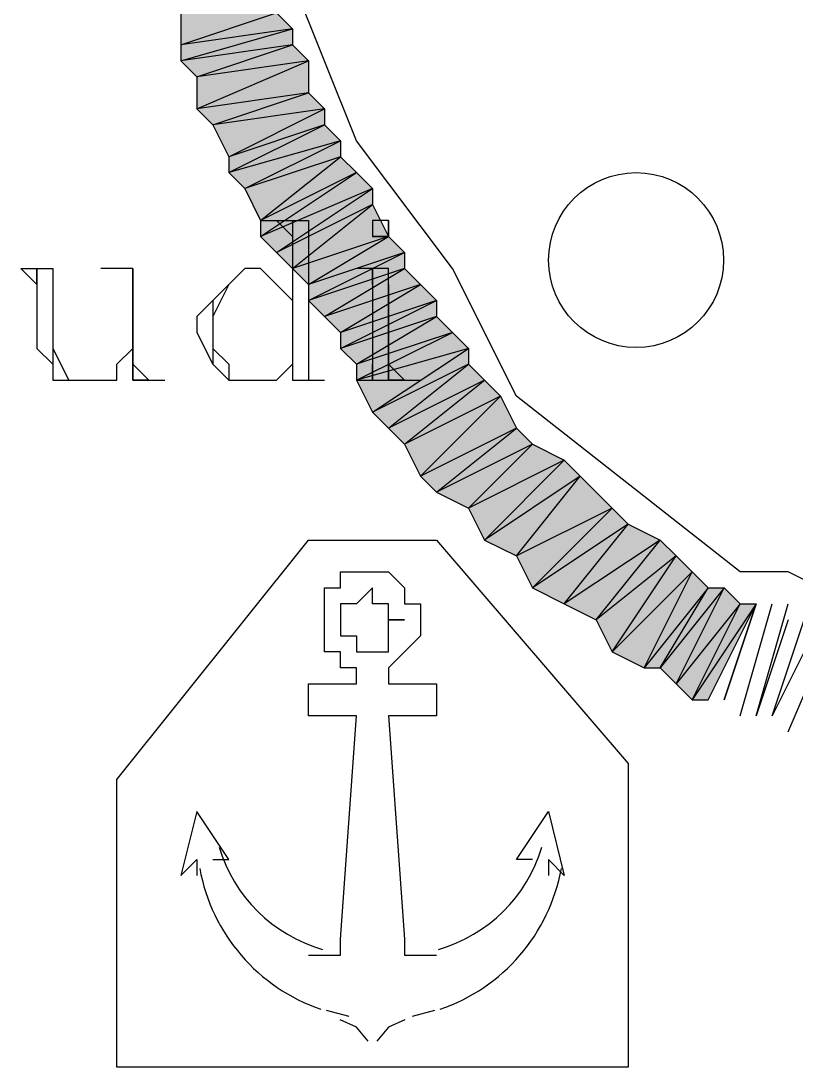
# Model space of a CAD drawing. Header units: millimetres. Extents: x 658 to 813, y 806 to 883.
# Drawn here: x 789.1531 to 789.3005, y 864.6429 to 864.8421 of the extents above; entities that cross this region are included whole.
import ezdxf

# ---------------------------------------------------------------- set-up
doc = ezdxf.new("R2010")
doc.units = ezdxf.units.MM
doc.header["$LTSCALE"] = 0.1
doc.linetypes.add('atContinuous2', pattern=[0])
for name, color, linetype in [('PANTAI', 7, 'Continuous'), ('pantai1', 7, 'Continuous'), ('SYMBOL', 7, 'Continuous'), ('TEXT', 8, 'Continuous'), ('zat_Mask_solid', 7, 'Continuous')]:
    doc.layers.add(name, color=color, linetype=linetype)

msp = doc.modelspace()

# ---------------------------------------------------------------- hatches: boundary and pattern name
at = {"layer": 'pantai1'}
h = msp.add_hatch(color=7, dxfattribs=at)
h.paths.add_polyline_path([(789.2047383514657, 864.840539268001), (789.1834579763115, 864.8374992144085), (789.2016982978723, 864.8435793215962)])
h.paths.add_polyline_path([(789.1834579763115, 864.8374992144085), (789.2016982978723, 864.8435793215962), (789.1834579763115, 864.8435793215962)], flags=17)
h = msp.add_hatch(color=7, dxfattribs=at)
h.paths.add_polyline_path([(789.2047383514657, 864.8374992144085), (789.1834579763115, 864.8344591608142), (789.2047383514657, 864.840539268001)], flags=17)
h.paths.add_polyline_path([(789.1834579763115, 864.8344591608142), (789.2047383514657, 864.840539268001), (789.1834579763115, 864.8374992144085)], flags=17)
h = msp.add_hatch(color=7, dxfattribs=at)
h.paths.add_polyline_path([(789.2077784050591, 864.8283790536274), (789.1864980299049, 864.825339000034), (789.2077784050591, 864.8344591608142)], flags=17)
h.paths.add_polyline_path([(789.1864980299049, 864.825339000034), (789.2077784050591, 864.8344591608142), (789.1864980299049, 864.8314191072217)], flags=17)
h = msp.add_hatch(color=7, dxfattribs=at)
h.paths.add_polyline_path([(789.2108184586525, 864.8222989464406), (789.1925781370917, 864.8162188392538), (789.2108184586525, 864.825339000034)], flags=17)
h.paths.add_polyline_path([(789.1925781370917, 864.8162188392538), (789.2108184586525, 864.825339000034), (789.1895380834983, 864.8222989464406)])
h = msp.add_hatch(color=7, dxfattribs=at)
h.paths.add_polyline_path([(789.2138585122459, 864.8192588928472), (789.1925781370917, 864.8131787856613), (789.2108184586525, 864.8222989464406)])
h.paths.add_polyline_path([(789.1925781370917, 864.8131787856613), (789.2108184586525, 864.8222989464406), (789.1925781370917, 864.8162188392538)], flags=17)
h = msp.add_hatch(color=7, dxfattribs=at)
h.paths.add_polyline_path([(789.2138585122459, 864.8162188392538), (789.1956181906851, 864.810138732067), (789.2138585122459, 864.8192588928472)], flags=17)
h.paths.add_polyline_path([(789.1956181906851, 864.810138732067), (789.2138585122459, 864.8192588928472), (789.1925781370917, 864.8131787856613)])
h = msp.add_hatch(color=7, dxfattribs=at)
h.paths.add_polyline_path([(789.2199386194327, 864.810138732067), (789.1986582442789, 864.8010185712868), (789.2168985658393, 864.8131787856613)])
h.paths.add_polyline_path([(789.1986582442789, 864.8010185712868), (789.2168985658393, 864.8131787856613), (789.1986582442789, 864.8040586248802)], flags=17)
h = msp.add_hatch(color=7, dxfattribs=at)
h.paths.add_polyline_path([(789.2199386194327, 864.8070986784736), (789.2016982978723, 864.7979785176925), (789.2199386194327, 864.810138732067)], flags=17)
h.paths.add_polyline_path([(789.2016982978723, 864.7979785176925), (789.2199386194327, 864.810138732067), (789.1986582442789, 864.8010185712868)])
h = msp.add_hatch(color=7, dxfattribs=at)
h.paths.add_polyline_path([(789.2260187266199, 864.7949384640991), (789.2077784050591, 864.7888583569132), (789.2260187266199, 864.7979785176925)], flags=17)
h.paths.add_polyline_path([(789.2077784050591, 864.7888583569132), (789.2260187266199, 864.7979785176925), (789.2077784050591, 864.7918984105057)], flags=17)
h = msp.add_hatch(color=7, dxfattribs=at)
h.paths.add_polyline_path([(789.2320988338067, 864.7858183033189), (789.2138585122459, 864.7797381961321), (789.2320988338067, 864.7888583569132)], flags=17)
h.paths.add_polyline_path([(789.2138585122459, 864.7797381961321), (789.2320988338067, 864.7888583569132), (789.2138585122459, 864.7827782497255)], flags=17)
h = msp.add_hatch(color=7, dxfattribs=at)
h.paths.add_polyline_path([(789.2381789409935, 864.7797381961321), (789.2168985658393, 864.7736580889454), (789.2351388874006, 864.7827782497255)])
h.paths.add_polyline_path([(789.2168985658393, 864.7736580889454), (789.2351388874006, 864.7827782497255), (789.2168985658393, 864.7766981425387)], flags=17)
h = msp.add_hatch(color=7, dxfattribs=at)
h.paths.add_polyline_path([(789.2381789409935, 864.7766981425387), (789.2199386194327, 864.7675779817586), (789.2381789409935, 864.7797381961321)], flags=17)
h.paths.add_polyline_path([(789.2199386194327, 864.7675779817586), (789.2381789409935, 864.7797381961321), (789.2168985658393, 864.7736580889454)])
h = msp.add_hatch(color=7, dxfattribs=at)
h.paths.add_polyline_path([(789.2746595841156, 864.7189371242633), (789.2837797448958, 864.7341373922303), (789.2716195305218, 864.7189371242633)], flags=17)
h.paths.add_polyline_path([(789.2837797448958, 864.7341373922303), (789.2716195305218, 864.7189371242633), (789.2807396913024, 864.7371774458237)])
h = msp.add_hatch(color=7, dxfattribs=at)
h.paths.add_polyline_path([(789.277699637709, 864.7158970706699), (789.2868197984892, 864.7341373922303), (789.2746595841156, 864.7189371242633)])
h.paths.add_polyline_path([(789.2868197984892, 864.7341373922303), (789.2746595841156, 864.7189371242633), (789.2837797448958, 864.7341373922303)], flags=17)
h = msp.add_hatch(color=7, dxfattribs=at)
h.paths.add_polyline_path([(789.2837797448958, 864.7128570170765), (789.292899905676, 864.7310973386378), (789.2807396913024, 864.7128570170765)], flags=17)
h.paths.add_polyline_path([(789.292899905676, 864.7310973386378), (789.2807396913024, 864.7128570170765), (789.2898598520826, 864.7310973386378)], flags=17)
at = {"layer": 'zat_Mask_solid'}
for points in [[(789.1864980299049, 864.8314191072217), (789.2047383514657, 864.8374992144085), (789.1834579763115, 864.8344591608142)], [(789.2077784050591, 864.8344591608142), (789.1864980299049, 864.8314191072217), (789.2047383514657, 864.8374992144085)], [(789.1895380834983, 864.8222989464406), (789.2077784050591, 864.8283790536274), (789.1864980299049, 864.825339000034)], [(789.2108184586525, 864.825339000034), (789.1895380834983, 864.8222989464406), (789.2077784050591, 864.8283790536274)], [(789.1986582442789, 864.8040586248802), (789.2138585122459, 864.8162188392538), (789.1956181906851, 864.810138732067)], [(789.2168985658393, 864.8131787856613), (789.1986582442789, 864.8040586248802), (789.2138585122459, 864.8162188392538)], [(789.2047383514657, 864.7949384640991), (789.2199386194327, 864.8070986784736), (789.2016982978723, 864.7979785176925)], [(789.2229786730265, 864.8010185712868), (789.2047383514657, 864.7949384640991), (789.2199386194327, 864.8070986784736)], [(789.2077784050591, 864.7918984105057), (789.2229786730265, 864.8010185712868), (789.2047383514657, 864.7949384640991)], [(789.2260187266199, 864.7979785176925), (789.2077784050591, 864.7918984105057), (789.2229786730265, 864.8010185712868)], [(789.2108184586525, 864.7858183033189), (789.2260187266199, 864.7949384640991), (789.2077784050591, 864.7888583569132)], [(789.2290587802133, 864.7918984105057), (789.2108184586525, 864.7858183033189), (789.2260187266199, 864.7949384640991)], [(789.2138585122459, 864.7827782497255), (789.2290587802133, 864.7918984105057), (789.2108184586525, 864.7858183033189)], [(789.2320988338067, 864.7888583569132), (789.2138585122459, 864.7827782497255), (789.2290587802133, 864.7918984105057)], [(789.2168985658393, 864.7766981425387), (789.2320988338067, 864.7858183033189), (789.2138585122459, 864.7797381961321)], [(789.2351388874006, 864.7827782497255), (789.2168985658393, 864.7766981425387), (789.2320988338067, 864.7858183033189)], [(789.2229786730265, 864.7645379281652), (789.2381789409935, 864.7766981425387), (789.2199386194327, 864.7675779817586)], [(789.2412189945874, 864.7736580889454), (789.2229786730265, 864.7645379281652), (789.2381789409935, 864.7766981425387)], [(789.2260187266199, 864.7614978745718), (789.2412189945874, 864.7736580889454), (789.2229786730265, 864.7645379281652)], [(789.2442590481808, 864.770618035352), (789.2260187266199, 864.7614978745718), (789.2412189945874, 864.7736580889454)], [(789.2290587802133, 864.755417767385), (789.2442590481808, 864.770618035352), (789.2260187266199, 864.7614978745718)], [(789.2472991017742, 864.7645379281652), (789.2290587802133, 864.755417767385), (789.2442590481808, 864.770618035352)], [(789.2320988338067, 864.7523777137907), (789.2472991017742, 864.7645379281652), (789.2290587802133, 864.755417767385)], [(789.2503391553676, 864.7614978745718), (789.2320988338067, 864.7523777137907), (789.2472991017742, 864.7645379281652)], [(789.2381789409935, 864.7493376601982), (789.2503391553676, 864.7614978745718), (789.2320988338067, 864.7523777137907)], [(789.2564192625543, 864.7584578209784), (789.2381789409935, 864.7493376601982), (789.2503391553676, 864.7614978745718)], [(789.2412189945874, 864.7432575530114), (789.2564192625543, 864.7584578209784), (789.2381789409935, 864.7493376601982)], [(789.2594593161477, 864.755417767385), (789.2412189945874, 864.7432575530114), (789.2564192625543, 864.7584578209784)], [(789.2472991017742, 864.7402174994162), (789.2594593161477, 864.755417767385), (789.2412189945874, 864.7432575530114)], [(789.265539423335, 864.7493376601982), (789.2472991017742, 864.7402174994162), (789.2594593161477, 864.755417767385)], [(789.2503391553676, 864.7341373922303), (789.265539423335, 864.7493376601982), (789.2472991017742, 864.7402174994162)], [(789.2685794769284, 864.7462976066039), (789.2503391553676, 864.7341373922303), (789.265539423335, 864.7493376601982)], [(789.2564192625543, 864.7310973386378), (789.2685794769284, 864.7462976066039), (789.2503391553676, 864.7341373922303)], [(789.2746595841156, 864.7432575530114), (789.2564192625543, 864.7310973386378), (789.2685794769284, 864.7462976066039)], [(789.2624993697416, 864.7280572850435), (789.2746595841156, 864.7432575530114), (789.2564192625543, 864.7310973386378)], [(789.277699637709, 864.7402174994162), (789.2624993697416, 864.7280572850435), (789.2746595841156, 864.7432575530114)], [(789.265539423335, 864.7219771778558), (789.277699637709, 864.7402174994162), (789.2624993697416, 864.7280572850435)], [(789.2807396913024, 864.7371774458237), (789.265539423335, 864.7219771778558), (789.277699637709, 864.7402174994162)], [(789.2716195305218, 864.7189371242633), (789.2807396913024, 864.7371774458237), (789.265539423335, 864.7219771778558)], [(789.2898598520826, 864.7310973386378), (789.277699637709, 864.7158970706699), (789.2868197984892, 864.7341373922303)], [(789.2807396913024, 864.7128570170765), (789.2898598520826, 864.7310973386378), (789.277699637709, 864.7158970706699)]]:
    msp.add_hatch(color=7, dxfattribs=at).paths.add_polyline_path(points)

# ---------------------------------------------------------------- linework, layer by layer
at = {"layer": 'PANTAI', "color": 7}
msp.add_lwpolyline([(789.3841015134801, 864.8618196431565), (789.387141567074, 864.8314191072217), (789.3901816206674, 864.825339000034), (789.3932216742603, 864.8192588928472), (789.3962617278542, 864.8070986784736), (789.4053818886343, 864.8010185712868), (789.4175421030084, 864.7797381961321), (789.4145020494145, 864.770618035352), (789.426662263789, 864.7432575530114), (789.4388224781626, 864.7371774458237), (789.4388224781626, 864.7280572850435), (789.4297023173824, 864.7189371242633), (789.4114619958216, 864.7128570170765), (789.4053818886343, 864.7067769098888), (789.3810614598867, 864.7067769098888), (789.3172203344241, 864.7280572850435), (789.2989800128632, 864.7371774458237), (789.2898598520826, 864.7371774458237), (789.2472991017742, 864.770618035352), (789.2351388874006, 864.7949384640991), (789.2168985658393, 864.8192588928472), (789.2047383514657, 864.849659428783)], dxfattribs=at)
at = {"layer": 'pantai1', "color": 7}
for points in [[(789.2047383514657, 864.840539268001), (789.1834579763115, 864.8374992144085), (789.2016982978723, 864.8435793215962), (789.2047383514657, 864.840539268001)], [(789.1834579763115, 864.8374992144085), (789.2016982978723, 864.8435793215962), (789.1834579763115, 864.8435793215962), (789.1834579763115, 864.8374992144085)], [(789.2047383514657, 864.8374992144085), (789.1834579763115, 864.8344591608142), (789.2047383514657, 864.840539268001), (789.2047383514657, 864.8374992144085)], [(789.1834579763115, 864.8344591608142), (789.2047383514657, 864.840539268001), (789.1834579763115, 864.8374992144085), (789.1834579763115, 864.8344591608142)], [(789.1864980299049, 864.8314191072217), (789.2047383514657, 864.8374992144085), (789.1834579763115, 864.8344591608142), (789.1864980299049, 864.8314191072217)], [(789.2077784050591, 864.8344591608142), (789.1864980299049, 864.8314191072217), (789.2047383514657, 864.8374992144085), (789.2077784050591, 864.8344591608142)], [(789.2077784050591, 864.8283790536274), (789.1864980299049, 864.825339000034), (789.2077784050591, 864.8344591608142), (789.2077784050591, 864.8283790536274)], [(789.1864980299049, 864.825339000034), (789.2077784050591, 864.8344591608142), (789.1864980299049, 864.8314191072217), (789.1864980299049, 864.825339000034)], [(789.1895380834983, 864.8222989464406), (789.2077784050591, 864.8283790536274), (789.1864980299049, 864.825339000034), (789.1895380834983, 864.8222989464406)], [(789.2108184586525, 864.825339000034), (789.1895380834983, 864.8222989464406), (789.2077784050591, 864.8283790536274), (789.2108184586525, 864.825339000034)], [(789.1925781370917, 864.8162188392538), (789.2108184586525, 864.825339000034), (789.1895380834983, 864.8222989464406), (789.1925781370917, 864.8162188392538)], [(789.2108184586525, 864.8222989464406), (789.1925781370917, 864.8162188392538), (789.2108184586525, 864.825339000034), (789.2108184586525, 864.8222989464406)], [(789.2138585122459, 864.8192588928472), (789.1925781370917, 864.8131787856613), (789.2108184586525, 864.8222989464406), (789.2138585122459, 864.8192588928472)], [(789.1925781370917, 864.8131787856613), (789.2108184586525, 864.8222989464406), (789.1925781370917, 864.8162188392538), (789.1925781370917, 864.8131787856613)], [(789.1956181906851, 864.810138732067), (789.2138585122459, 864.8192588928472), (789.1925781370917, 864.8131787856613), (789.1956181906851, 864.810138732067)], [(789.2138585122459, 864.8162188392538), (789.1956181906851, 864.810138732067), (789.2138585122459, 864.8192588928472), (789.2138585122459, 864.8162188392538)], [(789.1986582442789, 864.8040586248802), (789.2138585122459, 864.8162188392538), (789.1956181906851, 864.810138732067), (789.1986582442789, 864.8040586248802)], [(789.2168985658393, 864.8131787856613), (789.1986582442789, 864.8040586248802), (789.2138585122459, 864.8162188392538), (789.2168985658393, 864.8131787856613)], [(789.2199386194327, 864.810138732067), (789.1986582442789, 864.8010185712868), (789.2168985658393, 864.8131787856613), (789.2199386194327, 864.810138732067)], [(789.1986582442789, 864.8010185712868), (789.2168985658393, 864.8131787856613), (789.1986582442789, 864.8040586248802), (789.1986582442789, 864.8010185712868)], [(789.2016982978723, 864.7979785176925), (789.2199386194327, 864.810138732067), (789.1986582442789, 864.8010185712868), (789.2016982978723, 864.7979785176925)], [(789.2199386194327, 864.8070986784736), (789.2016982978723, 864.7979785176925), (789.2199386194327, 864.810138732067), (789.2199386194327, 864.8070986784736)], [(789.2047383514657, 864.7949384640991), (789.2199386194327, 864.8070986784736), (789.2016982978723, 864.7979785176925), (789.2047383514657, 864.7949384640991)], [(789.2229786730265, 864.8010185712868), (789.2047383514657, 864.7949384640991), (789.2199386194327, 864.8070986784736), (789.2229786730265, 864.8010185712868)], [(789.2077784050591, 864.7918984105057), (789.2229786730265, 864.8010185712868), (789.2047383514657, 864.7949384640991), (789.2077784050591, 864.7918984105057)], [(789.2260187266199, 864.7979785176925), (789.2077784050591, 864.7918984105057), (789.2229786730265, 864.8010185712868), (789.2260187266199, 864.7979785176925)], [(789.2260187266199, 864.7949384640991), (789.2077784050591, 864.7888583569132), (789.2260187266199, 864.7979785176925), (789.2260187266199, 864.7949384640991)], [(789.2077784050591, 864.7888583569132), (789.2260187266199, 864.7979785176925), (789.2077784050591, 864.7918984105057), (789.2077784050591, 864.7888583569132)], [(789.2108184586525, 864.7858183033189), (789.2260187266199, 864.7949384640991), (789.2077784050591, 864.7888583569132), (789.2108184586525, 864.7858183033189)], [(789.2290587802133, 864.7918984105057), (789.2108184586525, 864.7858183033189), (789.2260187266199, 864.7949384640991), (789.2290587802133, 864.7918984105057)], [(789.2138585122459, 864.7827782497255), (789.2290587802133, 864.7918984105057), (789.2108184586525, 864.7858183033189), (789.2138585122459, 864.7827782497255)], [(789.2320988338067, 864.7888583569132), (789.2138585122459, 864.7827782497255), (789.2290587802133, 864.7918984105057), (789.2320988338067, 864.7888583569132)], [(789.2320988338067, 864.7858183033189), (789.2138585122459, 864.7797381961321), (789.2320988338067, 864.7888583569132), (789.2320988338067, 864.7858183033189)], [(789.2138585122459, 864.7797381961321), (789.2320988338067, 864.7888583569132), (789.2138585122459, 864.7827782497255), (789.2138585122459, 864.7797381961321)], [(789.2168985658393, 864.7766981425387), (789.2320988338067, 864.7858183033189), (789.2138585122459, 864.7797381961321), (789.2168985658393, 864.7766981425387)], [(789.2351388874006, 864.7827782497255), (789.2168985658393, 864.7766981425387), (789.2320988338067, 864.7858183033189), (789.2351388874006, 864.7827782497255)], [(789.2381789409935, 864.7797381961321), (789.2168985658393, 864.7736580889454), (789.2351388874006, 864.7827782497255), (789.2381789409935, 864.7797381961321)], [(789.2168985658393, 864.7736580889454), (789.2351388874006, 864.7827782497255), (789.2168985658393, 864.7766981425387), (789.2168985658393, 864.7736580889454)], [(789.2199386194327, 864.7675779817586), (789.2381789409935, 864.7797381961321), (789.2168985658393, 864.7736580889454), (789.2199386194327, 864.7675779817586)], [(789.2381789409935, 864.7766981425387), (789.2199386194327, 864.7675779817586), (789.2381789409935, 864.7797381961321), (789.2381789409935, 864.7766981425387)], [(789.2229786730265, 864.7645379281652), (789.2381789409935, 864.7766981425387), (789.2199386194327, 864.7675779817586), (789.2229786730265, 864.7645379281652)], [(789.2412189945874, 864.7736580889454), (789.2229786730265, 864.7645379281652), (789.2381789409935, 864.7766981425387), (789.2412189945874, 864.7736580889454)], [(789.2260187266199, 864.7614978745718), (789.2412189945874, 864.7736580889454), (789.2229786730265, 864.7645379281652), (789.2260187266199, 864.7614978745718)], [(789.2442590481808, 864.770618035352), (789.2260187266199, 864.7614978745718), (789.2412189945874, 864.7736580889454), (789.2442590481808, 864.770618035352)], [(789.2290587802133, 864.755417767385), (789.2442590481808, 864.770618035352), (789.2260187266199, 864.7614978745718), (789.2290587802133, 864.755417767385)], [(789.2472991017742, 864.7645379281652), (789.2290587802133, 864.755417767385), (789.2442590481808, 864.770618035352), (789.2472991017742, 864.7645379281652)], [(789.2320988338067, 864.7523777137907), (789.2472991017742, 864.7645379281652), (789.2290587802133, 864.755417767385), (789.2320988338067, 864.7523777137907)], [(789.2503391553676, 864.7614978745718), (789.2320988338067, 864.7523777137907), (789.2472991017742, 864.7645379281652), (789.2503391553676, 864.7614978745718)], [(789.2381789409935, 864.7493376601982), (789.2503391553676, 864.7614978745718), (789.2320988338067, 864.7523777137907), (789.2381789409935, 864.7493376601982)], [(789.2564192625543, 864.7584578209784), (789.2381789409935, 864.7493376601982), (789.2503391553676, 864.7614978745718), (789.2564192625543, 864.7584578209784)], [(789.2412189945874, 864.7432575530114), (789.2564192625543, 864.7584578209784), (789.2381789409935, 864.7493376601982), (789.2412189945874, 864.7432575530114)], [(789.2594593161477, 864.755417767385), (789.2412189945874, 864.7432575530114), (789.2564192625543, 864.7584578209784), (789.2594593161477, 864.755417767385)], [(789.2472991017742, 864.7402174994162), (789.2594593161477, 864.755417767385), (789.2412189945874, 864.7432575530114), (789.2472991017742, 864.7402174994162)], [(789.265539423335, 864.7493376601982), (789.2472991017742, 864.7402174994162), (789.2594593161477, 864.755417767385), (789.265539423335, 864.7493376601982)], [(789.2503391553676, 864.7341373922303), (789.265539423335, 864.7493376601982), (789.2472991017742, 864.7402174994162), (789.2503391553676, 864.7341373922303)], [(789.2685794769284, 864.7462976066039), (789.2503391553676, 864.7341373922303), (789.265539423335, 864.7493376601982), (789.2685794769284, 864.7462976066039)], [(789.2564192625543, 864.7310973386378), (789.2685794769284, 864.7462976066039), (789.2503391553676, 864.7341373922303), (789.2564192625543, 864.7310973386378)], [(789.2746595841156, 864.7432575530114), (789.2564192625543, 864.7310973386378), (789.2685794769284, 864.7462976066039), (789.2746595841156, 864.7432575530114)], [(789.2624993697416, 864.7280572850435), (789.2746595841156, 864.7432575530114), (789.2564192625543, 864.7310973386378), (789.2624993697416, 864.7280572850435)], [(789.277699637709, 864.7402174994162), (789.2624993697416, 864.7280572850435), (789.2746595841156, 864.7432575530114), (789.277699637709, 864.7402174994162)], [(789.265539423335, 864.7219771778558), (789.277699637709, 864.7402174994162), (789.2624993697416, 864.7280572850435), (789.265539423335, 864.7219771778558)], [(789.2807396913024, 864.7371774458237), (789.265539423335, 864.7219771778558), (789.277699637709, 864.7402174994162), (789.2807396913024, 864.7371774458237)], [(789.2716195305218, 864.7189371242633), (789.2807396913024, 864.7371774458237), (789.265539423335, 864.7219771778558), (789.2716195305218, 864.7189371242633)], [(789.2837797448958, 864.7341373922303), (789.2716195305218, 864.7189371242633), (789.2807396913024, 864.7371774458237), (789.2837797448958, 864.7341373922303)], [(789.2746595841156, 864.7189371242633), (789.2837797448958, 864.7341373922303), (789.2716195305218, 864.7189371242633), (789.2746595841156, 864.7189371242633)], [(789.277699637709, 864.7158970706699), (789.2868197984892, 864.7341373922303), (789.2746595841156, 864.7189371242633), (789.277699637709, 864.7158970706699)], [(789.2868197984892, 864.7341373922303), (789.2746595841156, 864.7189371242633), (789.2837797448958, 864.7341373922303), (789.2868197984892, 864.7341373922303)], [(789.2898598520826, 864.7310973386378), (789.277699637709, 864.7158970706699), (789.2868197984892, 864.7341373922303), (789.2898598520826, 864.7310973386378)], [(789.2807396913024, 864.7128570170765), (789.2898598520826, 864.7310973386378), (789.277699637709, 864.7158970706699), (789.2807396913024, 864.7128570170765)], [(789.2837797448958, 864.7128570170765), (789.292899905676, 864.7310973386378), (789.2807396913024, 864.7128570170765), (789.2837797448958, 864.7128570170765)], [(789.292899905676, 864.7310973386378), (789.2807396913024, 864.7128570170765), (789.2898598520826, 864.7310973386378), (789.292899905676, 864.7310973386378)], [(789.2868197984892, 864.7128570170765), (789.292899905676, 864.7310973386378), (789.2868197984892, 864.7128570170765)], [(789.2898598520826, 864.7098169634822), (789.2959399592694, 864.7310973386378)], [(789.2989800128632, 864.7280572850435), (789.292899905676, 864.7098169634822), (789.2989800128632, 864.7310973386378)], [(789.30506012005, 864.7280572850435), (789.2959399592694, 864.7098169634822), (789.3020200664566, 864.7280572850435)], [(789.2989800128632, 864.7067769098888), (789.3081001736434, 864.7280572850435)]]:
    msp.add_lwpolyline(points, dxfattribs=at)
at = {"layer": 'SYMBOL', "color": 7, "linetype": 'atContinuous2'}
msp.add_circle((789.2700726097457, 864.7965366093107), 0.01664219808045007, dxfattribs=at)
at = {"layer": 'TEXT', "color": 7}
for points in [[(789.1986582442789, 864.8040586248802), (789.2077784050591, 864.8040586248802), (789.2077784050591, 864.7736580889454)], [(789.2016982978723, 864.8040586248802), (789.2047383514657, 864.8010185712868), (789.2016982978723, 864.8040586248802)], [(789.2047383514657, 864.8040586248802), (789.2047383514657, 864.7736580889454), (789.2108184586525, 864.7736580889454)], [(789.2199386194327, 864.8040586248802), (789.2199386194327, 864.8010185712868), (789.2229786730265, 864.8010185712868), (789.2229786730265, 864.8040586248802), (789.2199386194327, 864.8040586248802)], [(789.2229786730265, 864.8040586248802), (789.2229786730265, 864.8010185712868), (789.2199386194327, 864.8010185712868)], [(789.2047383514657, 864.8010185712868), (789.2047383514657, 864.7736580889454)], [(789.1530574403771, 864.7949384640991), (789.1591375475639, 864.7949384640991), (789.1591375475639, 864.7797381961321), (789.1621776011573, 864.7736580889454)], [(789.1530574403771, 864.7949384640991), (789.15609749397, 864.7918984105057), (789.15609749397, 864.7949384640991)], [(789.15609749397, 864.7949384640991), (789.15609749397, 864.7797381961321), (789.1591375475639, 864.7766981425387), (789.1591375475639, 864.7736580889454), (789.1621776011573, 864.7736580889454), (789.1682577083441, 864.7736580889454), (789.1712977619375, 864.7736580889454), (789.1712977619375, 864.7766981425387), (789.1743378155309, 864.7797381961321)], [(789.1743378155309, 864.7918984105057), (789.1743378155309, 864.7736580889454), (789.1743378155309, 864.7949384640991), (789.1682577083441, 864.7949384640991)], [(789.1743378155309, 864.7949384640991), (789.1743378155309, 864.7736580889454), (789.1804179227181, 864.7736580889454)], [(789.2047383514657, 864.7888583569132), (789.2016982978723, 864.7918984105057), (789.1986582442789, 864.7949384640991), (789.1956181906851, 864.7949384640991), (789.1925781370917, 864.7918984105057), (789.1895380834983, 864.7888583569132), (789.1864980299049, 864.7858183033189), (789.1864980299049, 864.7827782497255), (789.1895380834983, 864.7766981425387), (789.1925781370917, 864.7736580889454), (789.1956181906851, 864.7736580889454), (789.1986582442789, 864.7736580889454), (789.2016982978723, 864.7736580889454), (789.2047383514657, 864.7766981425387)], [(789.1956181906851, 864.7949384640991), (789.1925781370917, 864.7918984105057), (789.1895380834983, 864.7858183033189), (789.1895380834983, 864.7797381961321), (789.1925781370917, 864.7766981425387), (789.1925781370917, 864.7736580889454), (789.1956181906851, 864.7736580889454)], [(789.2229786730265, 864.7918984105057), (789.2229786730265, 864.7736580889454), (789.2229786730265, 864.7949384640991), (789.2168985658393, 864.7949384640991)], [(789.2199386194327, 864.7949384640991), (789.2199386194327, 864.7736580889454)], [(789.2199386194327, 864.7949384640991), (789.2199386194327, 864.7918984105057), (789.2199386194327, 864.7949384640991)], [(789.1591375475639, 864.7918984105057), (789.1591375475639, 864.7797381961321), (789.1591375475639, 864.7766981425387)], [(789.1895380834983, 864.7888583569132), (789.1895380834983, 864.7858183033189), (789.1895380834983, 864.7797381961321), (789.1895380834983, 864.7766981425387)], [(789.1743378155309, 864.7766981425387), (789.1773778691243, 864.7736580889454), (789.1743378155309, 864.7736580889454)], [(789.2077784050591, 864.7766981425387), (789.2077784050591, 864.7736580889454), (789.2108184586525, 864.7736580889454)], [(789.2199386194327, 864.7736580889454), (789.2199386194327, 864.7766981425387)], [(789.2229786730265, 864.7766981425387), (789.2260187266199, 864.7736580889454), (789.2229786730265, 864.7736580889454)], [(789.2168985658393, 864.7736580889454), (789.2290587802133, 864.7736580889454)], [(789.1712977619375, 864.6976567491087), (789.2077784050591, 864.7432575530114), (789.2320988338067, 864.7432575530114), (789.2685794769284, 864.700696802702), (789.2685794769284, 864.6429357844276), (789.1712977619375, 864.6429357844276), (789.1712977619375, 864.6976567491087)], [(789.2077784050591, 864.6642161595804), (789.2108184586525, 864.6642161595804), (789.2138585122459, 864.6642161595804), (789.2138585122459, 864.6672562131738), (789.2168985658393, 864.7098169634822), (789.2077784050591, 864.7098169634822), (789.2077784050591, 864.7158970706699), (789.2168985658393, 864.7158970706699), (789.2168985658393, 864.7189371242633), (789.2138585122459, 864.7189371242633), (789.2138585122459, 864.7219771778558), (789.2108184586525, 864.7219771778558), (789.2108184586525, 864.7250172314501), (789.2108184586525, 864.7280572850435), (789.2108184586525, 864.7310973386378), (789.2108184586525, 864.7341373922303), (789.2138585122459, 864.7341373922303), (789.2138585122459, 864.7371774458237), (789.2168985658393, 864.7371774458237), (789.2199386194327, 864.7371774458237), (789.2229786730265, 864.7371774458237), (789.2260187266199, 864.7341373922303), (789.2260187266199, 864.7310973386378), (789.2290587802133, 864.7310973386378), (789.2290587802133, 864.7280572850435), (789.2290587802133, 864.7250172314501), (789.2260187266199, 864.7219771778558), (789.2229786730265, 864.7189371242633)], [(789.2260187266199, 864.7280572850435), (789.2229786730265, 864.7280572850435), (789.2229786730265, 864.7310973386378), (789.2199386194327, 864.7310973386378), (789.2199386194327, 864.7341373922303), (789.2168985658393, 864.7310973386378), (789.2138585122459, 864.7310973386378), (789.2138585122459, 864.7280572850435), (789.2138585122459, 864.7250172314501), (789.2168985658393, 864.7250172314501), (789.2168985658393, 864.7219771778558), (789.2199386194327, 864.7219771778558), (789.2229786730265, 864.7219771778558), (789.2229786730265, 864.7250172314501), (789.2229786730265, 864.7280572850435), (789.2260187266199, 864.7280572850435)], [(789.2229786730265, 864.7189371242633), (789.2229786730265, 864.7158970706699), (789.2320988338067, 864.7158970706699), (789.2320988338067, 864.7098169634822), (789.2229786730265, 864.7098169634822), (789.2260187266199, 864.6672562131738), (789.2260187266199, 864.6642161595804), (789.2290587802133, 864.6642161595804), (789.2320988338067, 864.6642161595804)], [(789.1895380834983, 864.6824564811408), (789.1925781370917, 864.6824564811408), (789.1864980299049, 864.6915766419219), (789.1834579763115, 864.6794164275483), (789.1864980299049, 864.6824564811408), (789.1864980299049, 864.6794164275483)], [(789.2503391553676, 864.6824564811408), (789.2472991017742, 864.6824564811408), (789.253379208961, 864.6915766419219), (789.2564192625543, 864.6794164275483), (789.253379208961, 864.6824564811408), (789.253379208961, 864.6794164275483)], [(789.2111179647325, 864.6537772843525), (789.215405443517, 864.6526351362166)], [(789.2275118489422, 864.6526351362166), (789.2317993277268, 864.6537772843525)], [(789.2191218482342, 864.6478833196483), (789.2169186719941, 864.6505207789427), (789.2137790148447, 864.6519181699781)], [(789.2260975248089, 864.6519180483759), (789.222957993062, 864.6505203533355), (789.2207550562264, 864.6478826812366)]]:
    msp.add_lwpolyline(points, dxfattribs=at)
at = {"layer": 'TEXT', "color": 7, "linetype": 'atContinuous2'}
for centre, radius, start, end in [((789.218415573527, 864.6930948133962), 0.02887707778387787, 196.6479783340481, 253.9646635625398), ((789.2245005120255, 864.6930936522398), 0.02887710122414344, 286.0382620396022, 343.3549026592738), ((789.2214542867671, 864.6870118009195), 0.0349554842151602, 190.3097707458291, 251.1022242668666), ((789.2214640453592, 864.6870129654711), 0.03495546069228107, 288.8955329491315, 349.688033929076)]:
    msp.add_arc(centre, radius, start, end, dxfattribs=at)

doc.saveas('drawing.dxf')
